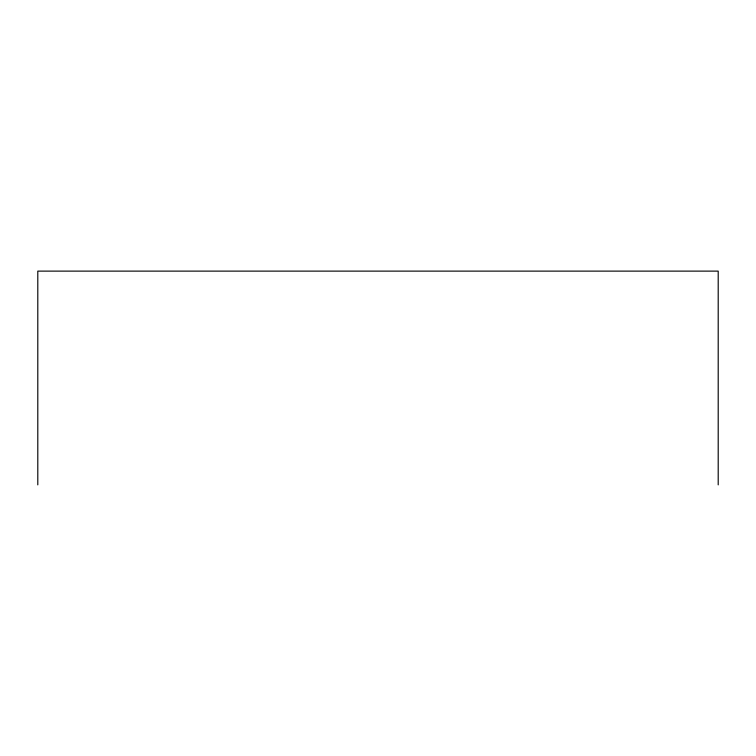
<?xml version="1.0" encoding="UTF-8"?>
<svg xmlns="http://www.w3.org/2000/svg" width="756" height="756" viewBox="0 0 756 756"><rect width="100%" height="100%" fill="white"/><g stroke="black" fill="none" stroke-linecap="round" stroke-linejoin="round"><path stroke-width="1.13" d="M718.2 484.88L718.2 271.12L37.8 271.12L37.8 484.88"/></g></svg>
